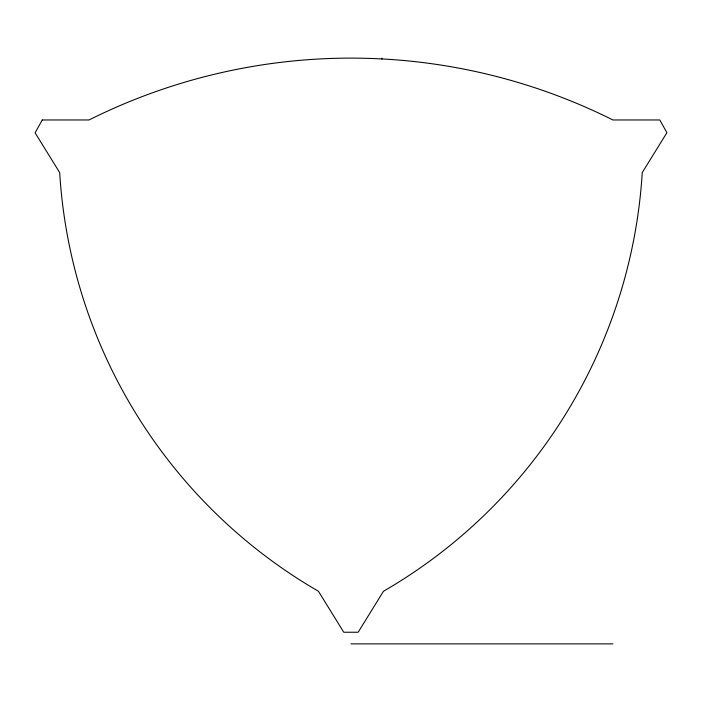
<?xml version="1.0" encoding="UTF-8"?>
<svg xmlns="http://www.w3.org/2000/svg" width="702" height="702" viewBox="0 0 702 702"><rect width="100%" height="100%" fill="white"/><g stroke="black" fill="none" stroke-linecap="round" stroke-linejoin="round"><path stroke-width="1.05" d="M350.956 643.883L612.916 643.883M381.879 58.117L381.879 59.091M42.26 119.972L35.1 132.81L59.679 172.587A520.515 520.515 0 0 0 318.445 591.268L343.761 632.239L358.152 632.239L383.476 591.268A520.533 520.533 0 0 0 642.242 172.587L666.9 132.696L659.81 119.972L612.916 119.972A585.626 585.626 0 0 0 89.014 119.972L42.26 119.972"/></g></svg>
